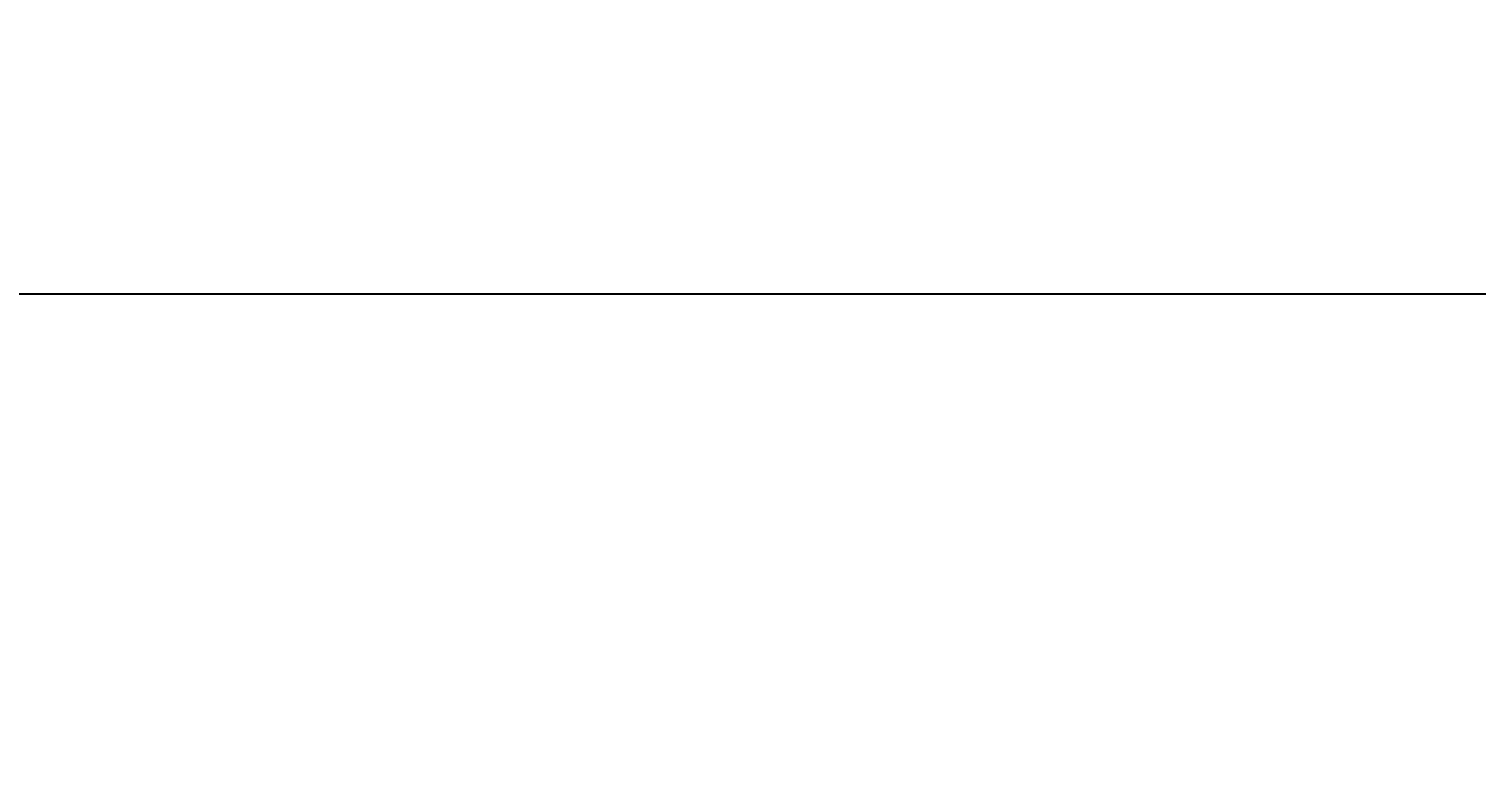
# Model space of a CAD drawing. Extents: x 980 to 1163, y 595 to 881.
# Drawn here: x 1033.95 to 1063.98, y 865.25 to 880.67 of the extents above; entities that cross this region are included whole.
import ezdxf

# ---------------------------------------------------------------- set-up
doc = ezdxf.new("R2010")
doc.units = 0
doc.header["$LTSCALE"] = 10
doc.header["$MEASUREMENT"] = 0
doc.layers.get('Defpoints').update_dxf_attribs({"linetype": 'CONTINUOUS'})
doc.layers.add('quote', color=6, linetype='CONTINUOUS')
doc.styles.add('STILE3', font='arial.ttf', dxfattribs={"width": 1.2, "height": 3})
doc.dimstyles.new('QUOTE', dxfattribs={"dimscale": 0, "dimtxt": 3, "dimasz": 4, "dimexe": 2, "dimexo": 5, "dimgap": 2, "dimtad": 1, "dimdec": 1, "dimzin": 13, "dimdsep": 46, "dimtxsty": 'STILE3', "dimcen": 0, "dimclrt": 7, "dimadec": 0, "dimazin": 0, "dimtfac": 0.666667, "dimtdec": 1, "dimtofl": 0, "dimtmove": 2, "dimatfit": 3, "dimfxl": 0, "dimtolj": 1, "dimtzin": 13, "dimarcsym": 0})

# ---------------------------------------------------------------- blocks, each defined once
blk = doc.blocks.new('*D93')
at = {"layer": 'Defpoints', "color": 0, "transparency": 16777216}
for p in [(1146.158, 875.17), (1001.361, 819.692), (1146.158, 819.692)]:
    blk.add_point(p, dxfattribs=at)
at = {"layer": 'quote', "color": 0, "lineweight": -2, "transparency": 16777216}
for p, q in [((1001.361, 824.692), (1001.361, 877.17)), ((1146.158, 824.692), (1146.158, 877.17)), ((1005.361, 875.17), (1142.158, 875.17))]:
    blk.add_line(p, q, dxfattribs=at)
at = {"layer": 'quote', "color": 0, "transparency": 16777216}
for points in [[(1005.361, 875.837), (1005.361, 874.503), (1001.361, 875.17)], [(1142.158, 875.837), (1142.158, 874.503), (1146.158, 875.17)]]:
    blk.add_solid(points, dxfattribs=at)
at = {"layer": 'quote', "color": 7, "transparency": 16777216, "insert": (1073.759, 878.702), "char_height": 3, "attachment_point": 5, "style": 'STILE3'}
blk.add_mtext('\\A1;144.8', dxfattribs=at)

msp = doc.modelspace()

# ---------------------------------------------------------------- dimensions: what is measured, and where the dimension line sits
at = {"layer": 'quote'}
dim = msp.add_linear_dim(base=(1146.158, 875.17), p1=(1001.361, 819.692), p2=(1146.158, 819.692), dimstyle='QUOTE', override={"dimscale": 1}, dxfattribs=at)
dim.commit()
dim.dimension.update_dxf_attribs({"geometry": '*D93', "text_midpoint": (1073.759, 878.702)})

doc.saveas('drawing.dxf')
